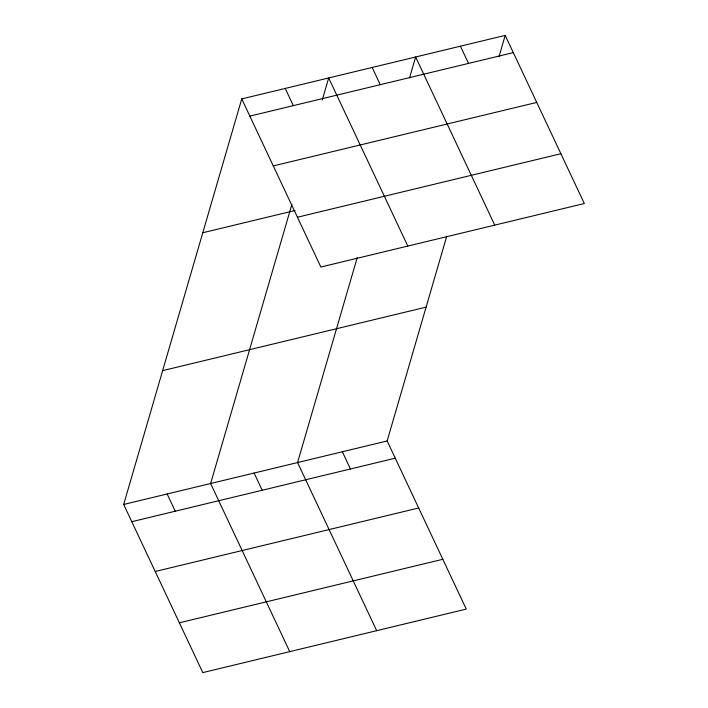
<?xml version="1.0" encoding="UTF-8"?>
<svg xmlns="http://www.w3.org/2000/svg" width="708" height="708" viewBox="0 0 708 708"><rect width="100%" height="100%" fill="white"/><g stroke="black" fill="none" stroke-linecap="round" stroke-linejoin="round"><path stroke-width="1.06" d="M446.783 236.091L387.143 440.969L466.253 609.092L202.798 672.6L123.679 504.468L241.747 98.908L505.202 35.4L584.321 203.532L320.866 267.031L241.747 98.908M291.855 204.47L210.621 483.511L289.74 651.643M322.299 99.908L328.689 77.951L407.799 246.074M357.204 257.685L297.564 462.554L376.674 630.686M409.543 77.907L415.631 56.994L494.742 225.117M499.113 56.313L505.202 35.4M249.844 116.121L513.309 52.613M273.279 165.92L536.744 102.421M202.78 232.746L295.024 210.506M297.431 217.232L560.886 153.724M162.645 370.638L426.101 307.13M123.679 504.468L387.143 440.969M131.785 521.69L395.241 458.182M155.22 571.489L418.676 507.981M179.363 622.801L442.819 559.293M460.421 46.197L468.519 63.41M372.16 67.472L380.258 84.686M285.218 88.429L293.316 105.642M342.353 451.766L350.451 468.979M254.092 473.033L262.19 490.255M167.15 493.989L175.257 511.211"/></g></svg>
